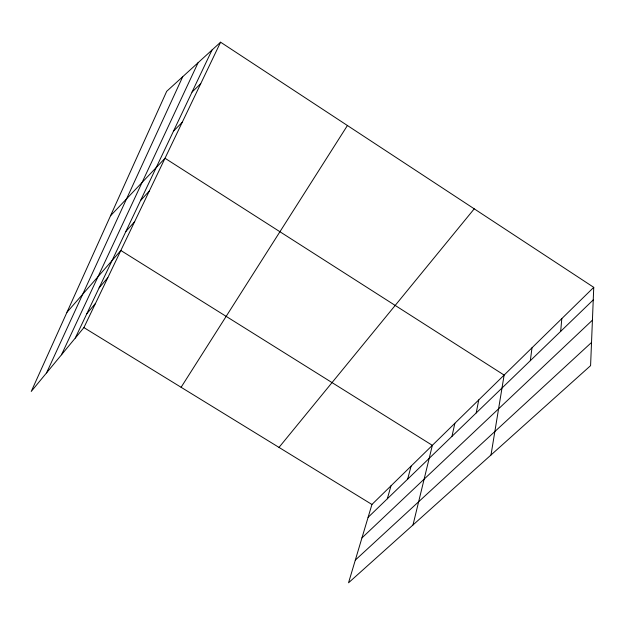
<?xml version="1.0" encoding="UTF-8"?>
<svg xmlns="http://www.w3.org/2000/svg" width="625" height="625" viewBox="0 0 625 625"><rect width="100%" height="100%" fill="white"/><g stroke="black" fill="none" stroke-linecap="round" stroke-linejoin="round"><path stroke-width="0.94" d="M593.75 287.344L590.586 365.656L348.531 582.805L371.938 504.469L593.75 287.344L220.594 42.195L166.703 91.312L31.25 391.438L83.906 327.594L220.594 42.195M560.68 331.359L561.805 318.609M530.336 360.664L532 347.789M491 454.992L504.125 375.078L165.016 158.258L110.531 215.766M476.219 412.93L478.742 399.922M451.992 436.328L454.852 423.305M413 524.977L432.344 445.344L120.844 250.484L66.969 312.289M407.656 479.148L411.086 466.148M387.328 498.781L390.977 485.828M46.539 372.898L182.727 76.711M61.484 354.781L198.086 62.711M75.266 338.078L211.992 50.039M181.102 387.281L347.422 125.516M279.008 447.398L474.234 208.828M86.828 313.719L95.531 303.336M99.07 287.922L107.82 277.672M125.859 231.492L134.664 221.633M140.547 200.555L149.359 190.945M173.484 131.164L182.25 122.266M192.023 92.094L200.734 83.672M368.086 517.367L593.242 299.914M361.953 537.891L592.422 320.172M355.312 560.109L591.523 342.469M83.906 327.594L371.938 504.469"/></g></svg>
